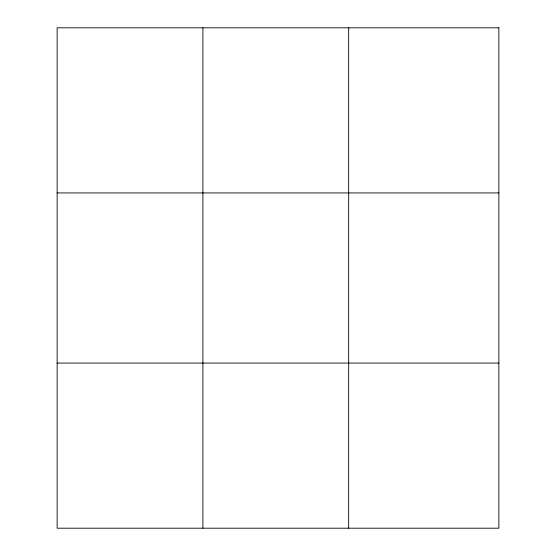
<?xml version="1.0" encoding="UTF-8"?>
<svg xmlns="http://www.w3.org/2000/svg" width="556" height="556" viewBox="0 0 556 556"><rect width="100%" height="100%" fill="white"/><g stroke="black" fill="none" stroke-linecap="round" stroke-linejoin="round"><path stroke-width="0.83" d="M202.905 27.8L202.905 528.2M348.675 27.8L348.675 528.2M57.136 192.932L498.864 192.932M57.136 363.068L498.864 363.068M498.864 27.8L498.864 528.2L57.136 528.2L57.136 27.8L498.864 27.8"/></g></svg>
